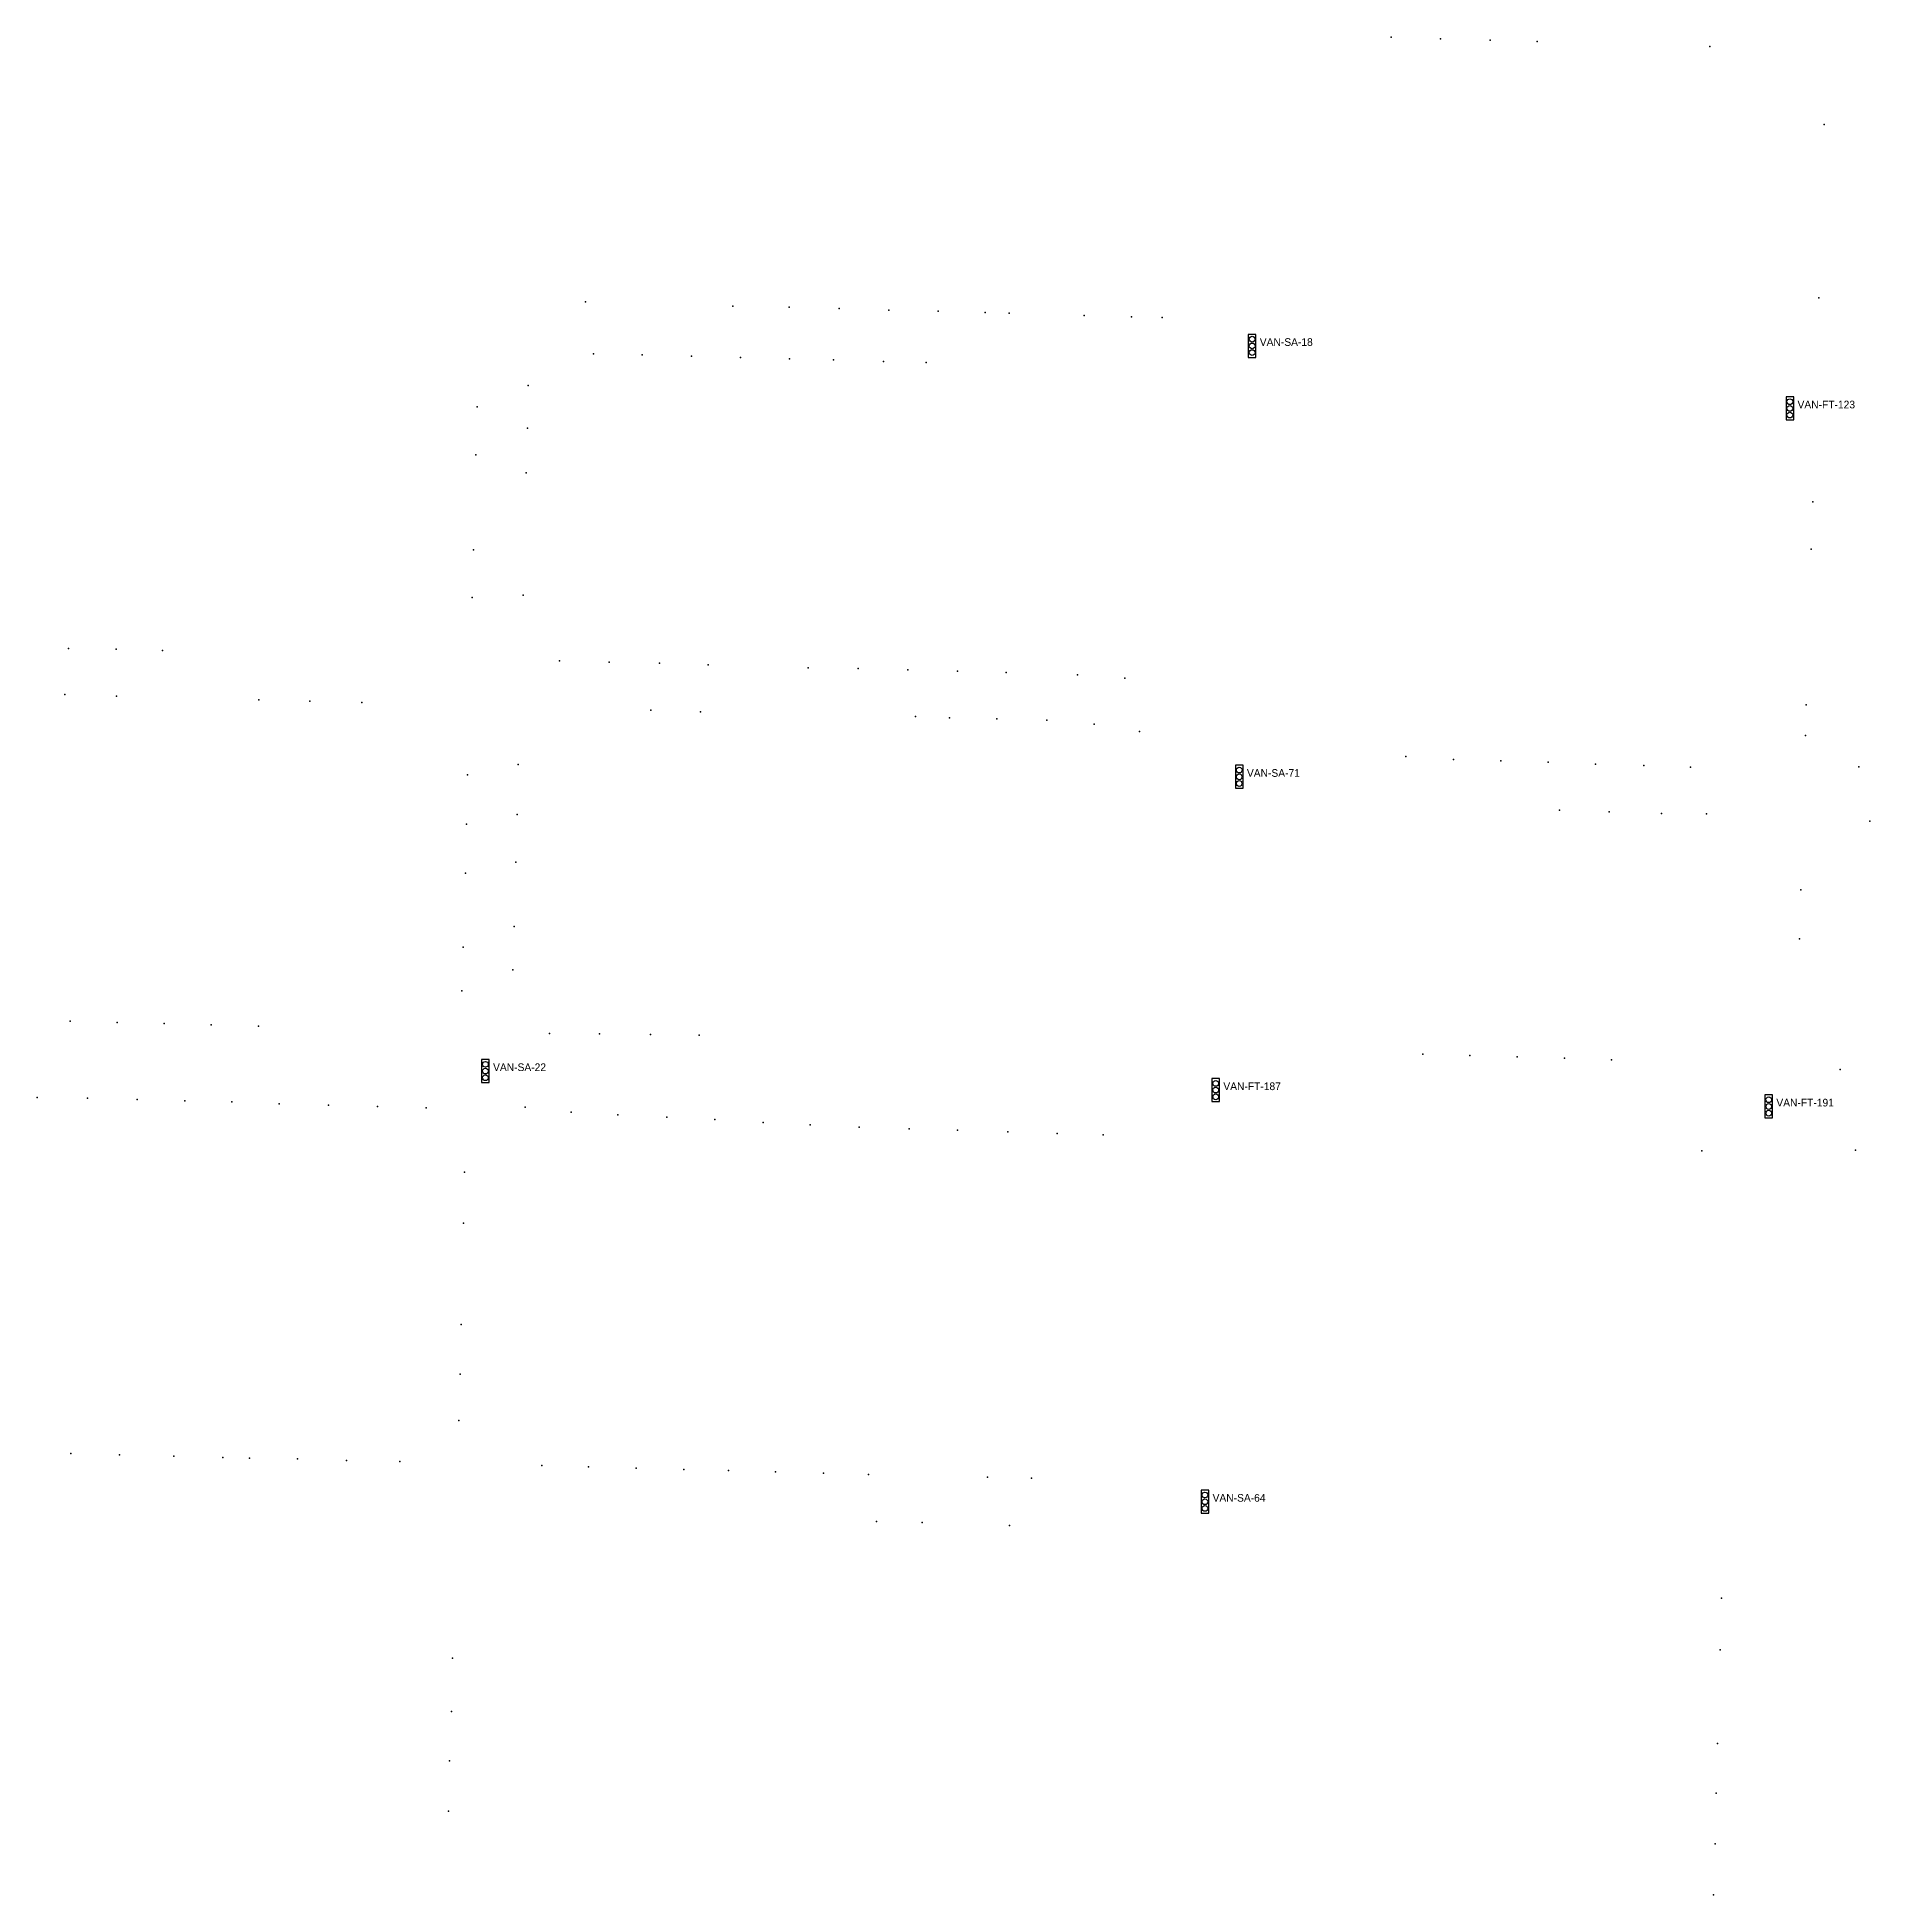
# Model space of a CAD drawing. Header units: inches. Extents: x 486474 to 494239, y 5455982 to 5460069.
# Drawn here: x 491333.9 to 491812.2, y 5456513.6 to 5456998.3 of the extents above; entities that cross this region are included whole.
import ezdxf

# ---------------------------------------------------------------- set-up
doc = ezdxf.new("R2010")
doc.units = ezdxf.units.IN
doc.header["$MEASUREMENT"] = 0
doc.layers.add('Parking Meters', color=10, linetype='Continuous')
doc.layers.add('Traffic Signals', color=10, linetype='Continuous')

msp = doc.modelspace()

# ---------------------------------------------------------------- linework, layer by layer
at = {"layer": 'Parking Meters', "color": 7}
for p in [(491687.27, 5456998.31), (491687.27, 5456998.31), (491700.22, 5456997.88), (491700.22, 5456997.88), (491713.17, 5456997.54), (491713.17, 5456997.54), (491725.39, 5456997.18), (491770.48, 5456995.84), (491770.48, 5456995.84), (491800.32, 5456975.54), (491477.05, 5456929.24), (491798.95, 5456930.29), (491798.95, 5456930.29), (491515.51, 5456928.14), (491515.51, 5456928.14), (491530.22, 5456927.82), (491530.22, 5456927.82), (491543.24, 5456927.48), (491543.24, 5456927.48), (491556.19, 5456927.1), (491556.19, 5456927.1), (491569.09, 5456926.8), (491569.09, 5456926.8), (491581.34, 5456926.43), (491581.34, 5456926.43), (491587.64, 5456926.27), (491607.18, 5456925.71), (491619.57, 5456925.37), (491619.57, 5456925.37), (491627.57, 5456925.19), (491479.17, 5456915.7), (491479.17, 5456915.7), (491491.87, 5456915.38), (491491.87, 5456915.38), (491504.73, 5456915.08), (491504.73, 5456915.08), (491517.54, 5456914.7), (491517.54, 5456914.7), (491530.27, 5456914.37), (491530.27, 5456914.37), (491541.79, 5456914.09), (491541.79, 5456914.09), (491554.78, 5456913.67), (491554.78, 5456913.67), (491565.95, 5456913.43), (491565.95, 5456913.43), (491462.13, 5456907.38), (491448.79, 5456901.84), (491448.79, 5456901.84), (491461.88, 5456896.27), (491461.88, 5456896.27), (491448.45, 5456889.3), (491448.45, 5456889.3), (491461.56, 5456884.59), (491461.56, 5456884.59), (491797.33, 5456877.09), (491797.33, 5456877.09), (491447.82, 5456864.54), (491447.82, 5456864.54), (491796.88, 5456864.71), (491796.88, 5456864.71), (491447.46, 5456852.09), (491447.46, 5456852.09), (491460.81, 5456852.7), (491460.81, 5456852.7), (491342.12, 5456838.8), (491342.12, 5456838.8), (491354.54, 5456838.58), (491354.54, 5456838.58), (491366.62, 5456838.24), (491366.62, 5456838.24), (491470.29, 5456835.59), (491483.26, 5456835.25), (491483.26, 5456835.25), (491496.33, 5456835), (491496.33, 5456835), (491509.07, 5456834.54), (491509.07, 5456834.54), (491535.2, 5456833.78), (491535.2, 5456833.78), (491548.21, 5456833.58), (491548.21, 5456833.58), (491561.16, 5456833.26), (491561.16, 5456833.26), (491574.16, 5456832.85), (491574.16, 5456832.85), (491586.81, 5456832.55), (491586.81, 5456832.55), (491605.46, 5456831.95), (491617.79, 5456831), (491617.79, 5456831), (491341.21, 5456826.78), (491341.21, 5456826.78), (491354.64, 5456826.37), (491354.64, 5456826.37), (491391.84, 5456825.37), (491391.84, 5456825.37), (491405.13, 5456825.02), (491405.13, 5456825.02), (491418.71, 5456824.68), (491418.71, 5456824.68), (491494.14, 5456822.72), (491494.14, 5456822.72), (491795.64, 5456824.09), (491795.64, 5456824.09), (491507.07, 5456822.3), (491507.07, 5456822.3), (491563.21, 5456821.02), (491572.03, 5456820.71), (491572.03, 5456820.71), (491584.41, 5456820.41), (491584.41, 5456820.41), (491597.41, 5456820.05), (491597.41, 5456820.05), (491609.81, 5456819.04), (491609.81, 5456819.04), (491621.63, 5456817.14), (491795.41, 5456816.1), (491459.46, 5456808.53), (491459.46, 5456808.53), (491691.11, 5456810.56), (491691.11, 5456810.56), (491703.58, 5456809.85), (491703.58, 5456809.85), (491715.89, 5456809.48), (491715.89, 5456809.48), (491728.28, 5456809.12), (491728.28, 5456809.12), (491740.67, 5456808.63), (491740.67, 5456808.63), (491753.23, 5456808.26), (491753.23, 5456808.26), (491446.24, 5456805.81), (491446.24, 5456805.81), (491765.46, 5456807.79), (491765.46, 5456807.79), (491809.33, 5456807.94), (491459.2, 5456795.45), (491459.2, 5456795.45), (491731.27, 5456796.59), (491731.27, 5456796.59), (491744.22, 5456796.16), (491744.22, 5456796.16), (491757.83, 5456795.71), (491757.83, 5456795.71), (491769.58, 5456795.62), (491812.22, 5456793.71), (491812.22, 5456793.71), (491445.96, 5456792.91), (491445.96, 5456792.91), (491445.7, 5456780.19), (491458.85, 5456783.03), (491458.85, 5456783.03), (491794.23, 5456775.81), (491458.45, 5456766.27), (491445.09, 5456760.87), (491445.09, 5456760.87), (491793.83, 5456763.05), (491793.83, 5456763.05), (491458.08, 5456754.93), (491458.08, 5456754.93), (491444.78, 5456749.43), (491342.54, 5456741.55), (491342.54, 5456741.55), (491354.84, 5456741.22), (491354.84, 5456741.22), (491367.12, 5456740.92), (491367.12, 5456740.92), (491379.34, 5456740.59), (491379.34, 5456740.59), (491391.73, 5456740.24), (491391.73, 5456740.24), (491467.65, 5456738.36), (491480.69, 5456738.23), (491480.69, 5456738.23), (491493.98, 5456738.07), (491493.98, 5456738.07), (491506.71, 5456737.89), (491506.71, 5456737.89), (491695.59, 5456732.95), (491707.87, 5456732.57), (491707.87, 5456732.57), (491720.21, 5456732.19), (491720.21, 5456732.19), (491732.5, 5456731.84), (491732.5, 5456731.84), (491744.84, 5456731.48), (491744.84, 5456731.48), (491804.44, 5456728.96), (491333.95, 5456721.66), (491333.95, 5456721.66), (491347.13, 5456721.43), (491347.13, 5456721.43), (491360.04, 5456721.09), (491360.04, 5456721.09), (491372.45, 5456720.79), (491372.45, 5456720.79), (491384.75, 5456720.47), (491384.75, 5456720.47), (491397.09, 5456719.99), (491397.09, 5456719.99), (491409.99, 5456719.63), (491409.99, 5456719.63), (491422.77, 5456719.24), (491422.77, 5456719.24), (491435.5, 5456718.88), (491461.3, 5456719.1), (491473.3, 5456717.8), (491473.3, 5456717.8), (491485.52, 5456717.1), (491485.52, 5456717.1), (491498.27, 5456716.45), (491498.27, 5456716.45), (491510.82, 5456715.85), (491510.82, 5456715.85), (491523.38, 5456715.11), (491523.38, 5456715.11), (491535.65, 5456714.49), (491535.65, 5456714.49), (491548.5, 5456713.89), (491548.5, 5456713.89), (491561.48, 5456713.48), (491561.48, 5456713.48), (491574.13, 5456713.09), (491574.13, 5456713.09), (491587.23, 5456712.64), (491587.23, 5456712.64), (491600.1, 5456712.21), (491600.1, 5456712.21), (491612.1, 5456711.85), (491612.1, 5456711.85), (491768.38, 5456707.66), (491808.47, 5456707.86), (491808.47, 5456707.86), (491445.45, 5456702.12), (491445.45, 5456702.12), (491445.19, 5456688.8), (491444.58, 5456662.38), (491444.58, 5456662.38), (491444.31, 5456649.44), (491444.31, 5456649.44), (491444.03, 5456637.3), (491342.72, 5456628.76), (491342.72, 5456628.76), (491355.48, 5456628.4), (491355.48, 5456628.4), (491369.61, 5456628.05), (491369.61, 5456628.05), (491382.41, 5456627.71), (491382.41, 5456627.71), (491389.33, 5456627.53), (491401.85, 5456627.3), (491401.85, 5456627.3), (491414.68, 5456626.91), (491414.68, 5456626.91), (491428.59, 5456626.67), (491428.59, 5456626.67), (491465.67, 5456625.58), (491477.85, 5456625.26), (491477.85, 5456625.26), (491490.25, 5456624.92), (491490.25, 5456624.92), (491502.72, 5456624.58), (491502.72, 5456624.58), (491514.33, 5456624.27), (491514.33, 5456624.27), (491526.59, 5456623.95), (491526.59, 5456623.95), (491539.14, 5456623.56), (491539.14, 5456623.56), (491550.89, 5456623.26), (491550.89, 5456623.26), (491581.98, 5456622.54), (491593.47, 5456622.25), (491593.47, 5456622.25), (491553.03, 5456610.94), (491553.03, 5456610.94), (491564.9, 5456610.71), (491587.73, 5456609.95), (491587.73, 5456609.95), (491773.53, 5456590.94), (491773.53, 5456590.94), (491773.12, 5456577.47), (491442.35, 5456575.3), (491442.35, 5456575.3), (491442.04, 5456561.41), (491442.04, 5456561.41), (491772.49, 5456553.01), (491772.49, 5456553.01), (491441.55, 5456548.5), (491441.55, 5456548.5), (491772.13, 5456540.12), (491772.13, 5456540.12), (491441.32, 5456535.38), (491771.83, 5456526.9), (491771.83, 5456526.9), (491771.45, 5456513.55)]:
    msp.add_point(p, dxfattribs=at)
at = {"layer": 'Traffic Signals', "color": 1}
for points in [[(491650.02, 5456914.75), (491652.02, 5456914.75), (491652.02, 5456920.75), (491650.02, 5456920.75)], [(491790.35, 5456898.44), (491792.35, 5456898.44), (491792.35, 5456904.44), (491790.35, 5456904.44)], [(491646.66, 5456802.3), (491648.66, 5456802.3), (491648.66, 5456808.3), (491646.66, 5456808.3)], [(491449.93, 5456725.52), (491451.93, 5456725.52), (491451.93, 5456731.52), (491449.93, 5456731.52)], [(491640.51, 5456720.55), (491642.51, 5456720.55), (491642.51, 5456726.55), (491640.51, 5456726.55)], [(491784.83, 5456716.28), (491786.83, 5456716.28), (491786.83, 5456722.28), (491784.83, 5456722.28)], [(491637.7, 5456613.14), (491639.7, 5456613.14), (491639.7, 5456619.14), (491637.7, 5456619.14)]]:
    msp.add_lwpolyline(points, close=True, dxfattribs=at)
for centre in [(491651.02, 5456919.5), (491651.02, 5456917.75), (491651.02, 5456916), (491791.35, 5456903.19), (491791.35, 5456901.44), (491791.35, 5456899.69), (491647.66, 5456807.05), (491647.66, 5456805.3), (491647.66, 5456803.55), (491450.93, 5456730.27), (491450.93, 5456728.52), (491450.93, 5456726.77), (491641.51, 5456725.3), (491641.51, 5456723.55), (491641.51, 5456721.8), (491785.83, 5456721.03), (491785.83, 5456719.28), (491785.83, 5456717.53), (491638.7, 5456617.89), (491638.7, 5456616.14), (491638.7, 5456614.39)]:
    msp.add_circle(centre, 0.75, dxfattribs=at)

# ---------------------------------------------------------------- texts
for s, p in [('VAN-SA-18', (491653.02, 5456917.75)), ('VAN-FT-123', (491793.35, 5456901.44)), ('VAN-SA-71', (491649.66, 5456805.3)), ('VAN-SA-22', (491452.93, 5456728.52)), ('VAN-FT-187', (491643.51, 5456723.55)), ('VAN-FT-191', (491787.83, 5456719.28)), ('VAN-SA-64', (491640.7, 5456616.14))]:
    msp.add_text(s, height=2, dxfattribs=at).set_placement(p)

doc.saveas('drawing.dxf')
